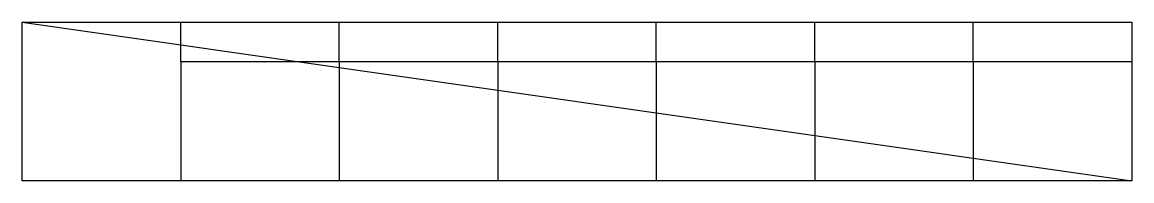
# Model space of a CAD drawing. Extents: x -1.4 to 0, y -0.15 to 0.05.
import ezdxf

# ---------------------------------------------------------------- set-up
doc = ezdxf.new("R2010")
doc.units = 0
doc.layers.add('RETE', color=7, linetype='CONTINUOUS')

msp = doc.modelspace()

# ---------------------------------------------------------------- linework, layer by layer
at = {"layer": 'RETE'}
msp.add_line((-1.4, 0.05), (0, -0.15), dxfattribs=at)
at = {"layer": 'RETE', "color": 1}
for p, q in [((-1.2, 0), (-1.2, 0.05)), ((-1, 0), (-1, 0.05)), ((-0.8, 0), (-0.8, 0.05)), ((-0.6, 0), (-0.6, 0.05)), ((-0.4, 0), (-0.4, 0.05)), ((-0.2, 0), (-0.2, 0.05)), ((0, 0), (-0.2, 0)), ((-0.2, 0), (-0.2, -0.15)), ((-1, 0), (-1.2, 0)), ((-1.2, 0), (-1.2, -0.15)), ((-0.8, 0), (-1, 0)), ((-1, 0), (-1, -0.15)), ((-0.6, 0), (-0.8, 0)), ((-0.8, 0), (-0.8, -0.15)), ((-0.4, 0), (-0.6, 0)), ((-0.6, 0), (-0.6, -0.15)), ((-0.2, 0), (-0.4, 0)), ((-0.4, 0), (-0.4, -0.15))]:
    msp.add_line(p, q, dxfattribs=at)
at = {"layer": 'RETE'}
msp.add_lwpolyline([(-1.4, 0.05), (0, 0.05), (0, -0.15), (-1.4, -0.15)], close=True, dxfattribs=at)

doc.saveas('drawing.dxf')
